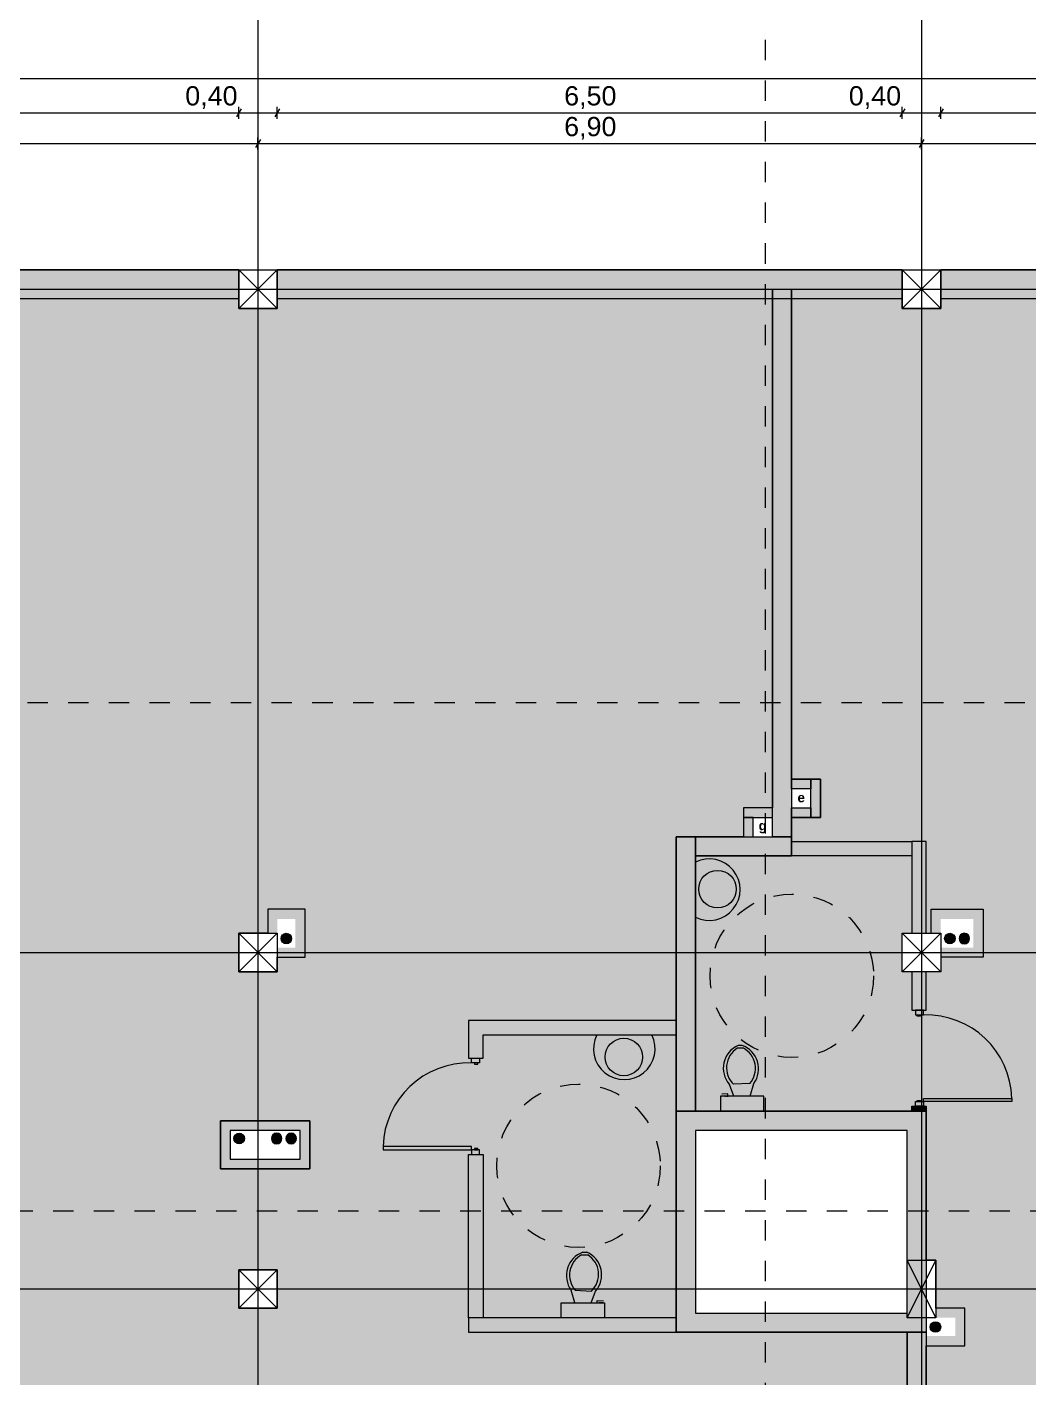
# Model space of a CAD drawing. Header units: metres. Extents: x 476297 to 476657, y 4620828 to 4621206.
# Drawn here: x 476395.35 to 476405.77, y 4620990.49 to 4621004.55 of the extents above; entities that cross this region are included whole.
import ezdxf

# ---------------------------------------------------------------- set-up
doc = ezdxf.new("R2010")
doc.units = ezdxf.units.M
doc.header["$MEASUREMENT"] = 0
doc.linetypes.add('Dashed', pattern=[0.423333, 0.211667, -0.211667])
for name, color, linetype in [('0_Pen_No__7_Pen_No__7', 7, 'Continuous'), ('2D Drafting - General_Pen_No__1', 7, 'Continuous'), ('2D Drafting - General_Pen_No__1_Pen_No__7', 7, 'Continuous'), ('2D Drafting - General_Pen_No__250_Pen_No__7', 7, 'Continuous'), ('Doors_Pen_No__7_Pen_No__7', 7, 'Continuous'), ('New.', 7, 'Continuous'), ('New2D Drafting - General_Pen_No__250_Pen_No__7', 7, 'Continuous'), ('New2D Drafting - General_Pen_No__30_Pen_No__9_Pen_No__9', 7, 'Continuous'), ('NewG-Anno-Nplt', 7, 'Continuous'), ('Newshenobebi', 7, 'Continuous'), ('shaxtebi da milebi_Pen_No__1_Pen_No__1', 7, 'Continuous'), ('shaxtebi da milebi_Pen_No__5_Pen_No__5', 7, 'Continuous'), ('zoma', 7, 'Continuous'), ('zoma_Pen_No__5', 7, 'Continuous')]:
    doc.layers.add(name, color=color, linetype=linetype)
doc.styles.add('GENERATED_STYLE_2', font='arial.ttf')
doc.styles.add('GENERATED_STYLE_5', font='arialbd.ttf')
doc.dimstyles.new('GENERATED_STYLE__1', dxfattribs={"dimtxt": 0.2, "dimasz": 0.064421, "dimexe": 0.18, "dimexo": 0.003, "dimgap": 0.09, "dimtad": 1, "dimtih": 1, "dimtoh": 1, "dimzin": 0, "dimdsep": 46, "dimtxsty": 'GENERATED_STYLE_2', "dimblk": 'ARROWHEAD_2', "dimblk1": 'ARROWHEAD_2', "dimblk2": 'ARROWHEAD_2', "dimcen": 0.09, "dimclrd": 142, "dimclre": 142, "dimclrt": 142, "dimadec": 0, "dimazin": 0, "dimtfac": 1, "dimtdec": 4, "dimtmove": 0, "dimatfit": 3, "dimfxl": 1, "dimtolj": 1, "dimtzin": 0, "dimarcsym": 0})
doc.dimstyles.new('GENERATED_STYLE__2', dxfattribs={"dimtxt": 0.2, "dimasz": 0.064421, "dimexe": 0.18, "dimexo": 0.003, "dimgap": 0.09, "dimtad": 1, "dimtih": 1, "dimtoh": 1, "dimzin": 0, "dimdsep": 46, "dimtxsty": 'GENERATED_STYLE_2', "dimblk": 'ARROWHEAD_2', "dimblk1": 'ARROWHEAD_2', "dimblk2": 'ARROWHEAD_2', "dimcen": 0.09, "dimclrd": 142, "dimclre": 142, "dimclrt": 142, "dimadec": 0, "dimazin": 0, "dimtfac": 1, "dimtdec": 4, "dimtmove": 2, "dimatfit": 3, "dimfxl": 1, "dimtolj": 1, "dimtzin": 0, "dimarcsym": 0})
doc.dimstyles.new('GENERATED_STYLE__8', dxfattribs={"dimtxt": 0.15, "dimasz": 0.064421, "dimexe": 0.18, "dimexo": 0.003, "dimgap": 0.09, "dimtad": 1, "dimtih": 1, "dimtoh": 1, "dimzin": 0, "dimdsep": 46, "dimtxsty": 'GENERATED_STYLE_2', "dimblk": 'ARROWHEAD_2', "dimblk1": 'ARROWHEAD_2', "dimblk2": 'ARROWHEAD_2', "dimcen": 0.09, "dimclrd": 142, "dimclre": 142, "dimclrt": 142, "dimadec": 0, "dimazin": 0, "dimtfac": 1, "dimtdec": 4, "dimtmove": 0, "dimatfit": 3, "dimfxl": 1, "dimtolj": 1, "dimtzin": 0, "dimarcsym": 0})
doc.dimstyles.new('GENERATED_STYLE__9', dxfattribs={"dimtxt": 0.5, "dimasz": 0.228, "dimexe": 0.18, "dimexo": 0.003, "dimgap": 0.09, "dimtad": 1, "dimzin": 0, "dimdsep": 46, "dimtxsty": 'GENERATED_STYLE_2', "dimblk": 'ARROWHEAD_2', "dimblk1": 'ARROWHEAD_2', "dimblk2": 'ARROWHEAD_2', "dimcen": 0.09, "dimclrd": 1, "dimclre": 1, "dimclrt": 1, "dimadec": 0, "dimazin": 0, "dimtfac": 1, "dimtdec": 4, "dimtmove": 0, "dimatfit": 3, "dimfxl": 1, "dimtolj": 1, "dimtzin": 0, "dimarcsym": 0})

# ---------------------------------------------------------------- blocks, each defined once
blk = doc.blocks.new('*D253', base_point=(476844.527, 4621385.791))
at = {"layer": 'zoma', "color": 142, "linetype": 'Continuous', "lineweight": 0, "transparency": 16777216}
for p, q in [((476391.08, 4621024.177), (476391.031, 4621024.093)), ((476391.056, 4621024.071), (476391.056, 4621024.199)), ((476391.056, 4621024.135), (476397.556, 4621024.135)), ((476397.58, 4621024.177), (476397.531, 4621024.093)), ((476397.556, 4621024.071), (476397.556, 4621024.199))]:
    blk.add_line(p, q, dxfattribs=at)
at = {"layer": 'zoma', "color": 142, "lineweight": 0, "transparency": 16777216, "char_height": 0.2, "attachment_point": 7, "style": 'GENERATED_STYLE_2'}
for s, insert in [('\\A1;{\\pql;\\fArial CYR|b0|i0|c204|p34;6,50}', (476394.04, 4621024.175)), ('\\A1;{\\pql;\\fArial CYR|b0|i0|c204|p34;0,40}', (476396.999, 4621024.175))]:
    blk.add_mtext(s, dxfattribs=dict(at, insert=insert))
blk = doc.blocks.new('ARROWHEAD_2')
at = {"color": 0, "linetype": 'Continuous', "lineweight": 0}
for p, q in [((-0.378, -0.655), (0.378, 0.655)), ((0, 0), (-1, 0))]:
    blk.add_line(p, q, dxfattribs=at)
blk = doc.blocks.new('*D254', base_point=(476844.527, 4621385.791))
at = {"layer": 'zoma', "color": 142, "linetype": 'Continuous', "lineweight": 0, "transparency": 16777216}
for p, q in [((476397.58, 4621024.177), (476397.531, 4621024.093)), ((476397.556, 4621024.071), (476397.556, 4621024.199)), ((476397.556, 4621024.135), (476397.956, 4621024.135)), ((476397.98, 4621024.177), (476397.931, 4621024.093)), ((476397.956, 4621024.071), (476397.956, 4621024.199))]:
    blk.add_line(p, q, dxfattribs=at)
blk = doc.blocks.new('*D255', base_point=(476844.527, 4621385.791))
at = {"layer": 'zoma', "color": 142, "linetype": 'Continuous', "lineweight": 0, "transparency": 16777216}
for p, q in [((476397.98, 4621024.177), (476397.931, 4621024.093)), ((476397.956, 4621024.071), (476397.956, 4621024.199)), ((476397.956, 4621024.135), (476404.456, 4621024.135)), ((476404.48, 4621024.177), (476404.431, 4621024.093)), ((476404.456, 4621024.071), (476404.456, 4621024.199))]:
    blk.add_line(p, q, dxfattribs=at)
at = {"layer": 'zoma', "color": 142, "lineweight": 0, "transparency": 16777216, "char_height": 0.2, "attachment_point": 7, "style": 'GENERATED_STYLE_2'}
for s, insert in [('\\A1;{\\pql;\\fArial CYR|b0|i0|c204|p34;6,50}', (476400.94, 4621024.175)), ('\\A1;{\\pql;\\fArial CYR|b0|i0|c204|p34;0,40}', (476403.899, 4621024.175))]:
    blk.add_mtext(s, dxfattribs=dict(at, insert=insert))
blk = doc.blocks.new('*D256', base_point=(476844.527, 4621385.791))
at = {"layer": 'zoma', "color": 142, "linetype": 'Continuous', "lineweight": 0, "transparency": 16777216}
for p, q in [((476404.48, 4621024.177), (476404.431, 4621024.093)), ((476404.456, 4621024.071), (476404.456, 4621024.199)), ((476404.456, 4621024.135), (476404.856, 4621024.135)), ((476404.88, 4621024.177), (476404.831, 4621024.093)), ((476404.856, 4621024.071), (476404.856, 4621024.199))]:
    blk.add_line(p, q, dxfattribs=at)
blk = doc.blocks.new('*D257', base_point=(476844.527, 4621385.791))
at = {"layer": 'zoma', "color": 142, "linetype": 'Continuous', "lineweight": 0, "transparency": 16777216}
for p, q in [((476404.88, 4621024.177), (476404.831, 4621024.093)), ((476404.856, 4621024.071), (476404.856, 4621024.199)), ((476404.856, 4621024.135), (476411.356, 4621024.135)), ((476411.38, 4621024.177), (476411.331, 4621024.093)), ((476411.356, 4621024.071), (476411.356, 4621024.199))]:
    blk.add_line(p, q, dxfattribs=at)
at = {"layer": 'zoma', "color": 142, "lineweight": 0, "transparency": 16777216, "char_height": 0.2, "attachment_point": 7, "style": 'GENERATED_STYLE_2'}
for s, insert in [('\\A1;{\\pql;\\fArial CYR|b0|i0|c204|p34;6,50}', (476407.84, 4621024.175)), ('\\A1;{\\pql;\\fArial CYR|b0|i0|c204|p34;0,40}', (476410.799, 4621024.175))]:
    blk.add_mtext(s, dxfattribs=dict(at, insert=insert))
blk = doc.blocks.new('*D547', base_point=(476844.527, 4621385.791))
at = {"layer": 'zoma', "color": 142, "linetype": 'Continuous', "lineweight": 0, "transparency": 16777216}
for p, q in [((476390.815, 4621003.334), (476390.856, 4621003.334)), ((476390.881, 4621003.377), (476390.832, 4621003.292)), ((476390.856, 4621003.271), (476390.856, 4621003.398)), ((476390.856, 4621003.334), (476397.756, 4621003.334)), ((476397.781, 4621003.377), (476397.732, 4621003.292)), ((476397.756, 4621003.271), (476397.756, 4621003.398))]:
    blk.add_line(p, q, dxfattribs=at)
at = {"layer": 'zoma', "color": 142, "lineweight": 0, "transparency": 16777216, "insert": (476394.04, 4621003.374), "char_height": 0.2, "attachment_point": 7, "style": 'GENERATED_STYLE_2'}
blk.add_mtext('\\A1;{\\pql;\\fArial CYR|b0|i0|c204|p34;6,90}', dxfattribs=at)
blk = doc.blocks.new('*D548', base_point=(476844.527, 4621385.791))
at = {"layer": 'zoma', "color": 142, "linetype": 'Continuous', "lineweight": 0, "transparency": 16777216}
for p, q in [((476397.781, 4621003.377), (476397.732, 4621003.292)), ((476397.756, 4621003.271), (476397.756, 4621003.398)), ((476397.756, 4621003.334), (476404.656, 4621003.334)), ((476404.681, 4621003.377), (476404.632, 4621003.292)), ((476404.656, 4621003.271), (476404.656, 4621003.398))]:
    blk.add_line(p, q, dxfattribs=at)
at = {"layer": 'zoma', "color": 142, "lineweight": 0, "transparency": 16777216, "insert": (476400.94, 4621003.374), "char_height": 0.2, "attachment_point": 7, "style": 'GENERATED_STYLE_2'}
blk.add_mtext('\\A1;{\\pql;\\fArial CYR|b0|i0|c204|p34;6,90}', dxfattribs=at)
blk = doc.blocks.new('*D549', base_point=(476844.527, 4621385.791))
at = {"layer": 'zoma', "color": 142, "linetype": 'Continuous', "lineweight": 0, "transparency": 16777216}
for p, q in [((476404.681, 4621003.377), (476404.632, 4621003.292)), ((476404.656, 4621003.271), (476404.656, 4621003.398)), ((476404.656, 4621003.334), (476411.556, 4621003.334)), ((476411.581, 4621003.377), (476411.532, 4621003.292)), ((476411.556, 4621003.271), (476411.556, 4621003.398))]:
    blk.add_line(p, q, dxfattribs=at)
at = {"layer": 'zoma', "color": 142, "lineweight": 0, "transparency": 16777216, "insert": (476407.84, 4621003.374), "char_height": 0.2, "attachment_point": 7, "style": 'GENERATED_STYLE_2'}
blk.add_mtext('\\A1;{\\pql;\\fArial CYR|b0|i0|c204|p34;6,90}', dxfattribs=at)
blk = doc.blocks.new('*D595', base_point=(476844.527, 4621385.791))
at = {"layer": 'zoma', "color": 142, "linetype": 'Continuous', "lineweight": 0, "transparency": 16777216}
for p, q in [((476391.081, 4621003.697), (476391.032, 4621003.612)), ((476391.056, 4621003.591), (476391.056, 4621003.718)), ((476391.056, 4621003.654), (476397.556, 4621003.654)), ((476397.581, 4621003.697), (476397.532, 4621003.612)), ((476397.556, 4621003.591), (476397.556, 4621003.718))]:
    blk.add_line(p, q, dxfattribs=at)
at = {"layer": 'zoma', "color": 142, "lineweight": 0, "transparency": 16777216, "char_height": 0.2, "attachment_point": 7, "style": 'GENERATED_STYLE_2'}
for s, insert in [('\\A1;{\\pql;\\fArial CYR|b0|i0|c204|p34;6,50}', (476394.04, 4621003.694)), ('\\A1;{\\pql;\\fArial CYR|b0|i0|c204|p34;0,40}', (476397, 4621003.694))]:
    blk.add_mtext(s, dxfattribs=dict(at, insert=insert))
blk = doc.blocks.new('*D596', base_point=(476844.527, 4621385.791))
at = {"layer": 'zoma', "color": 142, "linetype": 'Continuous', "lineweight": 0, "transparency": 16777216}
for p, q in [((476397.581, 4621003.697), (476397.532, 4621003.612)), ((476397.556, 4621003.591), (476397.556, 4621003.718)), ((476397.556, 4621003.654), (476397.956, 4621003.654)), ((476397.981, 4621003.697), (476397.932, 4621003.612)), ((476397.956, 4621003.591), (476397.956, 4621003.718))]:
    blk.add_line(p, q, dxfattribs=at)
blk = doc.blocks.new('*D597', base_point=(476844.527, 4621385.791))
at = {"layer": 'zoma', "color": 142, "linetype": 'Continuous', "lineweight": 0, "transparency": 16777216}
for p, q in [((476397.981, 4621003.697), (476397.932, 4621003.612)), ((476397.956, 4621003.591), (476397.956, 4621003.718)), ((476397.956, 4621003.654), (476404.456, 4621003.654)), ((476404.481, 4621003.697), (476404.432, 4621003.612)), ((476404.456, 4621003.591), (476404.456, 4621003.718))]:
    blk.add_line(p, q, dxfattribs=at)
at = {"layer": 'zoma', "color": 142, "lineweight": 0, "transparency": 16777216, "char_height": 0.2, "attachment_point": 7, "style": 'GENERATED_STYLE_2'}
for s, insert in [('\\A1;{\\pql;\\fArial CYR|b0|i0|c204|p34;6,50}', (476400.94, 4621003.694)), ('\\A1;{\\pql;\\fArial CYR|b0|i0|c204|p34;0,40}', (476403.9, 4621003.694))]:
    blk.add_mtext(s, dxfattribs=dict(at, insert=insert))
blk = doc.blocks.new('*D598', base_point=(476844.527, 4621385.791))
at = {"layer": 'zoma', "color": 142, "linetype": 'Continuous', "lineweight": 0, "transparency": 16777216}
for p, q in [((476404.481, 4621003.697), (476404.432, 4621003.612)), ((476404.456, 4621003.591), (476404.456, 4621003.718)), ((476404.456, 4621003.654), (476404.856, 4621003.654)), ((476404.881, 4621003.697), (476404.832, 4621003.612)), ((476404.856, 4621003.591), (476404.856, 4621003.718))]:
    blk.add_line(p, q, dxfattribs=at)
blk = doc.blocks.new('*D599', base_point=(476844.527, 4621385.791))
at = {"layer": 'zoma', "color": 142, "linetype": 'Continuous', "lineweight": 0, "transparency": 16777216}
for p, q in [((476404.881, 4621003.697), (476404.832, 4621003.612)), ((476404.856, 4621003.591), (476404.856, 4621003.718)), ((476404.856, 4621003.654), (476411.356, 4621003.654)), ((476411.381, 4621003.697), (476411.332, 4621003.612)), ((476411.356, 4621003.591), (476411.356, 4621003.718))]:
    blk.add_line(p, q, dxfattribs=at)
at = {"layer": 'zoma', "color": 142, "lineweight": 0, "transparency": 16777216, "char_height": 0.2, "attachment_point": 7, "style": 'GENERATED_STYLE_2'}
for s, insert in [('\\A1;{\\pql;\\fArial CYR|b0|i0|c204|p34;6,50}', (476407.84, 4621003.694)), ('\\A1;{\\pql;\\fArial CYR|b0|i0|c204|p34;0,40}', (476410.8, 4621003.694))]:
    blk.add_mtext(s, dxfattribs=dict(at, insert=insert))
blk = doc.blocks.new('*D607', base_point=(476844.527, 4621385.791))
at = {"layer": 'zoma', "color": 142, "linetype": 'Continuous', "lineweight": 0, "transparency": 16777216}
for p, q in [((476390.681, 4621004.053), (476390.632, 4621003.968)), ((476390.656, 4621003.947), (476390.656, 4621004.074)), ((476432.432, 4621003.968), (476432.481, 4621004.053)), ((476432.456, 4621003.947), (476432.456, 4621004.074)), ((476390.615, 4621004.01), (476390.656, 4621004.01)), ((476390.656, 4621004.01), (476432.456, 4621004.01)), ((476432.456, 4621004.01), (476432.498, 4621004.01))]:
    blk.add_line(p, q, dxfattribs=at)
at = {"layer": 'zoma', "color": 142, "lineweight": 0, "transparency": 16777216, "insert": (476411.78, 4621004.05), "char_height": 0.2, "attachment_point": 7, "style": 'GENERATED_STYLE_2'}
blk.add_mtext('\\A1;{\\pql;\\fArial CYR|b0|i0|c204|p34;41,80}', dxfattribs=at)
blk = doc.blocks.new('*D679', base_point=(476844.527, 4621385.791))
at = {"layer": 'zoma', "color": 1, "linetype": 'Continuous', "lineweight": 0, "transparency": 16777216}
for p, q in [((476390.806, 4621009.919), (476390.506, 4621010.092)), ((476390.656, 4621010.005), (476390.656, 4621010.152)), ((476390.881, 4621010.005), (476390.431, 4621010.005)), ((476390.656, 4621002.02), (476390.656, 4621010.005)), ((476390.506, 4621002.107), (476390.806, 4621001.934)), ((476390.881, 4621002.02), (476390.431, 4621002.02)), ((476390.656, 4621001.874), (476390.656, 4621002.02))]:
    blk.add_line(p, q, dxfattribs=at)
at = {"layer": 'zoma', "color": 1, "lineweight": 0, "transparency": 16777216, "insert": (476390.556, 4621005.158), "char_height": 0.5, "attachment_point": 7, "rotation": 89.9995, "style": 'GENERATED_STYLE_2'}
blk.add_mtext('\\A1;{\\pql;\\fArial CYR|b0|i0|c204|p34;54.31}', dxfattribs=at)
blk = doc.blocks.new('*D861', base_point=(476844.527, 4621385.791))
at = {"layer": 'zoma', "color": 142, "linetype": 'Continuous', "lineweight": 0, "transparency": 16777216}
for p, q in [((476401.78, 4621078.374), (476401.731, 4621078.29)), ((476401.755, 4621078.268), (476401.755, 4621078.396)), ((476403.18, 4621078.374), (476403.131, 4621078.29)), ((476403.155, 4621078.268), (476403.155, 4621078.396)), ((476401.714, 4621078.332), (476401.755, 4621078.332)), ((476401.755, 4621078.332), (476403.155, 4621078.332))]:
    blk.add_line(p, q, dxfattribs=at)
at = {"layer": 'zoma', "color": 142, "lineweight": 0, "transparency": 16777216, "char_height": 0.15, "attachment_point": 7, "style": 'GENERATED_STYLE_2'}
for s, insert in [('\\A1;{\\pql;\\fArial CYR|b0|i0|c204|p34;0,10}', (476403.006, 4621078.572)), ('\\A1;{\\pql;\\fArial CYR|b0|i0|c204|p34;1,40}', (476402.256, 4621078.362))]:
    blk.add_mtext(s, dxfattribs=dict(at, insert=insert))
blk = doc.blocks.new('*D862', base_point=(476844.527, 4621385.791))
at = {"layer": 'zoma', "color": 142, "linetype": 'Continuous', "lineweight": 0, "transparency": 16777216}
for p, q in [((476403.18, 4621078.374), (476403.131, 4621078.29)), ((476403.155, 4621078.268), (476403.155, 4621078.396)), ((476403.28, 4621078.374), (476403.231, 4621078.29)), ((476403.255, 4621078.268), (476403.255, 4621078.396)), ((476403.155, 4621078.332), (476403.255, 4621078.332))]:
    blk.add_line(p, q, dxfattribs=at)
blk = doc.blocks.new('*D863', base_point=(476844.527, 4621385.791))
at = {"layer": 'zoma', "color": 142, "linetype": 'Continuous', "lineweight": 0, "transparency": 16777216}
for p, q in [((476403.28, 4621078.374), (476403.231, 4621078.29)), ((476403.255, 4621078.268), (476403.255, 4621078.396)), ((476404.631, 4621078.29), (476404.68, 4621078.374)), ((476404.655, 4621078.268), (476404.655, 4621078.396)), ((476403.255, 4621078.332), (476404.655, 4621078.332)), ((476404.655, 4621078.332), (476404.697, 4621078.332))]:
    blk.add_line(p, q, dxfattribs=at)
at = {"layer": 'zoma', "color": 142, "lineweight": 0, "transparency": 16777216, "insert": (476403.756, 4621078.362), "char_height": 0.15, "attachment_point": 7, "style": 'GENERATED_STYLE_2'}
blk.add_mtext('\\A1;{\\pql;\\fArial CYR|b0|i0|c204|p34;1,40}', dxfattribs=at)
blk = doc.blocks.new('*D867', base_point=(476844.527, 4621385.791))
at = {"layer": 'zoma', "color": 142, "linetype": 'Continuous', "lineweight": 0, "transparency": 16777216}
for p, q in [((476401.714, 4621116.06), (476401.755, 4621116.06)), ((476401.78, 4621116.102), (476401.731, 4621116.018)), ((476401.755, 4621115.996), (476401.755, 4621116.124)), ((476401.755, 4621116.06), (476403.155, 4621116.06)), ((476403.18, 4621116.102), (476403.131, 4621116.018)), ((476403.155, 4621115.996), (476403.155, 4621116.124))]:
    blk.add_line(p, q, dxfattribs=at)
at = {"layer": 'zoma', "color": 142, "lineweight": 0, "transparency": 16777216, "char_height": 0.15, "attachment_point": 7, "style": 'GENERATED_STYLE_2'}
for s, insert in [('\\A1;{\\pql;\\fArial CYR|b0|i0|c204|p34;0,10}', (476403.006, 4621116.3)), ('\\A1;{\\pql;\\fArial CYR|b0|i0|c204|p34;1,40}', (476402.256, 4621116.09))]:
    blk.add_mtext(s, dxfattribs=dict(at, insert=insert))
blk = doc.blocks.new('*D868', base_point=(476844.527, 4621385.791))
at = {"layer": 'zoma', "color": 142, "linetype": 'Continuous', "lineweight": 0, "transparency": 16777216}
for p, q in [((476403.18, 4621116.102), (476403.131, 4621116.018)), ((476403.155, 4621115.996), (476403.155, 4621116.124)), ((476403.155, 4621116.06), (476403.255, 4621116.06)), ((476403.28, 4621116.102), (476403.231, 4621116.018)), ((476403.255, 4621115.996), (476403.255, 4621116.124))]:
    blk.add_line(p, q, dxfattribs=at)
blk = doc.blocks.new('*D869', base_point=(476844.527, 4621385.791))
at = {"layer": 'zoma', "color": 142, "linetype": 'Continuous', "lineweight": 0, "transparency": 16777216}
for p, q in [((476403.28, 4621116.102), (476403.231, 4621116.018)), ((476403.255, 4621115.996), (476403.255, 4621116.124)), ((476403.255, 4621116.06), (476404.655, 4621116.06)), ((476404.631, 4621116.018), (476404.68, 4621116.102)), ((476404.655, 4621115.996), (476404.655, 4621116.124)), ((476404.655, 4621116.06), (476404.697, 4621116.06))]:
    blk.add_line(p, q, dxfattribs=at)
at = {"layer": 'zoma', "color": 142, "lineweight": 0, "transparency": 16777216, "insert": (476403.756, 4621116.09), "char_height": 0.15, "attachment_point": 7, "style": 'GENERATED_STYLE_2'}
blk.add_mtext('\\A1;{\\pql;\\fArial CYR|b0|i0|c204|p34;1,40}', dxfattribs=at)

msp = doc.modelspace()

# ---------------------------------------------------------------- hatches: boundary and pattern name
at = {"layer": '2D Drafting - General_Pen_No__250_Pen_No__7', "linetype": 'Continuous', "lineweight": 0}
for color, points in [(154, [(476397.556, 4621002.02), (476391.056, 4621002.02), (476391.056, 4621001.82), (476397.556, 4621001.82)]), (154, [(476404.456, 4621002.02), (476397.956, 4621002.02), (476397.956, 4621001.82), (476404.456, 4621001.82)]), (154, [(476411.356, 4621002.02), (476404.856, 4621002.02), (476404.856, 4621001.82), (476411.356, 4621001.82)]), (7, [(476397.857, 4620995.12), (476397.956, 4620995.12), (476397.956, 4620995.27), (476398.146, 4620995.27), (476398.146, 4620994.97), (476397.956, 4620994.97), (476397.956, 4620994.87), (476398.247, 4620994.87), (476398.247, 4620994.97), (476398.247, 4620995.37), (476397.956, 4620995.37), (476397.857, 4620995.37)]), (7, [(476404.757, 4620995.12), (476404.856, 4620995.12), (476404.856, 4620995.27), (476405.196, 4620995.27), (476405.196, 4620994.97), (476404.856, 4620994.97), (476404.856, 4620994.87), (476405.297, 4620994.87), (476405.297, 4620995.37), (476404.757, 4620995.37)]), (7, [(476404.606, 4620990.83), (476404.706, 4620990.83), (476405.106, 4620990.83), (476405.106, 4620991.22), (476404.806, 4620991.22), (476404.806, 4620991.12), (476405.006, 4620991.12), (476405.006, 4620990.93), (476404.706, 4620990.93), (476404.706, 4620990.97), (476404.606, 4620990.97)])]:
    msp.add_hatch(color=color, dxfattribs=at).paths.add_polyline_path(points)
h = msp.add_hatch(color=7, dxfattribs=at)
h.paths.add_polyline_path([(476398.297, 4620993.17), (476398.297, 4620992.67), (476397.856, 4620992.67), (476397.366, 4620992.67), (476397.366, 4620993.07), (476397.366, 4620993.17)])
h.paths.add_polyline_path([(476398.196, 4620992.77), (476398.196, 4620993.07), (476397.466, 4620993.07), (476397.466, 4620992.77)], flags=0)
at = {"layer": 'New2D Drafting - General_Pen_No__250_Pen_No__7', "linetype": 'Continuous', "lineweight": 0}
for points in [[(476403.105, 4620996.124), (476403.105, 4621001.82), (476403.305, 4621001.82), (476403.305, 4620996.124)], [(476402.306, 4620993.27), (476402.106, 4620993.27), (476402.106, 4620996.124), (476402.306, 4620996.124)], [(476402.306, 4620996.124), (476403.305, 4620996.124), (476403.305, 4620995.924), (476402.306, 4620995.924)], [(476403.305, 4620995.924), (476403.305, 4620996.074), (476404.556, 4620996.074), (476404.556, 4620995.924)], [(476404.706, 4620996.074), (476404.556, 4620996.074), (476404.556, 4620995.12), (476404.706, 4620995.12)], [(476404.556, 4620994.32), (476404.706, 4620994.32), (476404.706, 4620994.72), (476404.556, 4620994.72)], [(476402.106, 4620994.062), (476402.106, 4620994.212), (476399.947, 4620994.212), (476399.947, 4620993.82), (476400.097, 4620993.82), (476400.097, 4620994.062)], [(476404.706, 4620993.32), (476404.706, 4620993.27), (476404.556, 4620993.27), (476404.556, 4620993.32)], [(476399.947, 4620992.82), (476400.097, 4620992.82), (476400.097, 4620991.12), (476399.947, 4620991.12)], [(476399.947, 4620991.12), (476399.947, 4620990.97), (476402.106, 4620990.97), (476402.106, 4620991.12)], [(476404.506, 4620984.72), (476404.506, 4620990.97), (476404.706, 4620990.97), (476404.706, 4620984.72)]]:
    msp.add_hatch(color=7, dxfattribs=at).paths.add_polyline_path(points)
h = msp.add_hatch(color=154, dxfattribs=at)
h.paths.add_polyline_path([(476402.106, 4620990.97), (476402.106, 4620993.27), (476404.706, 4620993.27), (476404.706, 4620991.17), (476404.706, 4620990.97), (476404.506, 4620990.97), (476402.306, 4620990.97)])
h.paths.add_polyline_path([(476404.506, 4620991.17), (476404.506, 4620993.07), (476402.306, 4620993.07), (476402.306, 4620991.17)], flags=0)
at = {"layer": 'New2D Drafting - General_Pen_No__30_Pen_No__9_Pen_No__9', "linetype": 'Continuous', "lineweight": 0}
for points in [[(476403.505, 4620996.624), (476403.305, 4620996.624), (476403.305, 4620996.724), (476403.505, 4620996.724)], [(476403.605, 4620996.724), (476403.605, 4620996.324), (476403.505, 4620996.324), (476403.505, 4620996.724)], [(476402.805, 4620996.324), (476403.105, 4620996.324), (476403.105, 4620996.424), (476402.805, 4620996.424)], [(476402.805, 4620996.324), (476402.805, 4620996.124), (476402.905, 4620996.124), (476402.905, 4620996.324)], [(476403.505, 4620996.324), (476403.305, 4620996.324), (476403.305, 4620996.424), (476403.505, 4620996.424)]]:
    msp.add_hatch(color=7, dxfattribs=at).paths.add_polyline_path(points)
at = {"layer": 'NewG-Anno-Nplt', "linetype": 'Continuous', "lineweight": 0}
h = msp.add_hatch(color=167, dxfattribs=at)
h.paths.add_polyline_path([(476390.856, 4620991.902), (476390.856, 4620994.45), (476391.256, 4620994.45), (476391.256, 4620994.82), (476391.056, 4620994.82), (476391.056, 4620995.12), (476390.856, 4620995.12), (476390.856, 4621001.62), (476391.056, 4621001.62), (476391.056, 4621001.82), (476397.556, 4621001.82), (476397.556, 4621001.62), (476397.956, 4621001.62), (476397.956, 4621001.82), (476403.105, 4621001.82), (476403.105, 4620996.424), (476402.805, 4620996.424), (476402.805, 4620996.124), (476402.106, 4620996.124), (476402.106, 4620990.97), (476404.506, 4620990.97), (476404.506, 4620984.72), (476404.456, 4620984.72), (476404.456, 4620984.52), (476397.956, 4620984.52), (476397.956, 4620984.72), (476397.556, 4620984.72), (476397.556, 4620984.52), (476391.056, 4620984.52), (476391.056, 4620984.72), (476390.856, 4620984.72), (476390.856, 4620991.22), (476391.056, 4620991.22), (476391.056, 4620991.52), (476391.256, 4620991.52), (476391.256, 4620991.902)])
h.paths.add_polyline_path([(476397.556, 4620994.72), (476397.956, 4620994.72), (476397.956, 4620994.87), (476398.247, 4620994.87), (476398.247, 4620995.37), (476397.857, 4620995.37), (476397.857, 4620995.12), (476397.556, 4620995.12)], flags=0)
h.paths.add_polyline_path([(476397.956, 4620991.22), (476397.956, 4620991.62), (476397.556, 4620991.62), (476397.556, 4620991.22)], flags=0)
h.paths.add_polyline_path([(476397.366, 4620992.67), (476398.297, 4620992.67), (476398.297, 4620993.17), (476397.366, 4620993.17)], flags=0)
h = msp.add_hatch(color=167, dxfattribs=at)
h.paths.add_polyline_path([(476402.306, 4620995.924), (476403.305, 4620995.924), (476403.305, 4620996.324), (476403.605, 4620996.324), (476403.605, 4620996.724), (476403.305, 4620996.724), (476403.305, 4621001.82), (476404.456, 4621001.82), (476404.456, 4621001.62), (476404.856, 4621001.62), (476404.856, 4621001.82), (476411.356, 4621001.82), (476411.356, 4621001.62), (476411.456, 4621001.62), (476411.456, 4620995.12), (476411.356, 4620995.12), (476411.356, 4620994.72), (476411.456, 4620994.72), (476411.456, 4620993.56), (476411.056, 4620993.56), (476411.056, 4620992.78), (476411.456, 4620992.78), (476411.456, 4620991.62), (476411.356, 4620991.62), (476411.356, 4620991.22), (476411.456, 4620991.22), (476411.456, 4620984.72), (476411.356, 4620984.72), (476411.356, 4620984.52), (476404.856, 4620984.52), (476404.856, 4620984.72), (476404.706, 4620984.72), (476404.706, 4620990.83), (476405.106, 4620990.83), (476405.106, 4620991.22), (476404.806, 4620991.22), (476404.806, 4620991.72), (476404.706, 4620991.72), (476404.706, 4620993.27), (476402.306, 4620993.27)])
h.paths.add_polyline_path([(476404.856, 4620994.72), (476404.456, 4620994.72), (476404.456, 4620995.12), (476404.757, 4620995.12), (476404.757, 4620995.37), (476405.297, 4620995.37), (476405.297, 4620994.87), (476404.856, 4620994.87)], flags=0)
at = {"layer": 'shaxtebi da milebi_Pen_No__1_Pen_No__1', "linetype": 'Continuous', "lineweight": 0}
for points in [[(476398.106, 4620995.065, 1), (476397.996, 4620995.065, 1)], [(476405.006, 4620995.065, 1), (476404.896, 4620995.065, 1)], [(476397.506, 4620992.985, -1), (476397.616, 4620992.985, -1)], [(476398.006, 4620992.985, 1), (476397.896, 4620992.985, 1)], [(476404.801, 4620990.97, 1), (476404.801, 4620991.08, 1)]]:
    msp.add_hatch(color=1, dxfattribs=at).paths.add_polyline_path(points)
at = {"layer": 'shaxtebi da milebi_Pen_No__5_Pen_No__5', "linetype": 'Continuous', "lineweight": 0}
for points in [[(476405.101, 4620995.12, 1), (476405.101, 4620995.01, 1)], [(476398.101, 4620993.04, 1), (476398.101, 4620992.93, 1)]]:
    msp.add_hatch(color=251, dxfattribs=at).paths.add_polyline_path(points)

# ---------------------------------------------------------------- linework, layer by layer
at = {"layer": '0_Pen_No__7_Pen_No__7', "color": 7, "linetype": 'Continuous', "lineweight": 0}
for p, q in [((476402.705, 4620993.426), (476402.659, 4620993.547)), ((476402.871, 4620993.556), (476402.701, 4620993.549)), ((476402.875, 4620993.426), (476402.913, 4620993.558)), ((476402.642, 4620993.451), (476402.578, 4620993.448)), ((476402.579, 4620993.427), (476402.621, 4620993.429)), ((476402.617, 4620993.418), (476402.616, 4620993.428)), ((476402.621, 4620993.429), (476402.622, 4620993.418)), ((476402.643, 4620993.419), (476402.642, 4620993.451)), ((476401.051, 4620991.276), (476401.013, 4620991.408)), ((476401.055, 4620991.406), (476401.225, 4620991.399)), ((476401.221, 4620991.276), (476401.267, 4620991.397)), ((476401.283, 4620991.269), (476401.284, 4620991.301)), ((476401.284, 4620991.301), (476401.348, 4620991.298)), ((476401.304, 4620991.279), (476401.304, 4620991.268)), ((476401.347, 4620991.277), (476401.304, 4620991.279)), ((476401.309, 4620991.268), (476401.309, 4620991.278))]:
    msp.add_line(p, q, dxfattribs=at)
at = {"layer": '0_Pen_No__7_Pen_No__7', "color": 7, "linetype": 'Continuous', "lineweight": 0, "flags": 128}
for points in [[(476402.804, 4620993.926), (476402.739, 4620993.926)], [(476402.792, 4620993.953), (476402.749, 4620993.953)], [(476401.133, 4620991.803), (476401.177, 4620991.803)], [(476401.121, 4620991.776), (476401.186, 4620991.776)]]:
    msp.add_lwpolyline(points, dxfattribs=at)
for points in [[(476402.566, 4620993.27), (476403.017, 4620993.27), (476403.017, 4620993.426), (476402.566, 4620993.426)], [(476401.359, 4620991.12), (476400.909, 4620991.12), (476400.909, 4620991.276), (476401.359, 4620991.276)]]:
    msp.add_lwpolyline(points, close=True, dxfattribs=at)
at = {"layer": '0_Pen_No__7_Pen_No__7', "color": 7, "linetype": 'Continuous', "lineweight": 0}
for centre in [(476402.535, 4620995.579), (476401.561, 4620993.833)]:
    msp.add_circle(centre, 0.195, dxfattribs=at)
for centre, radius, start, end in [((476402.45, 4620995.574), 0.32, 243.2099, 116.7901), ((476401.565, 4620993.918), 0.32, 153.2099, 26.7901), ((476402.853, 4620993.717), 0.258, 113.8192, 221.0341), ((476402.868, 4620993.722), 0.24, 122.2683, 226.1354), ((476402.704, 4620993.71), 0.258, 323.9725, 70.0664), ((476402.689, 4620993.715), 0.24, 318.8711, 61.4502), ((476401.221, 4620991.56), 0.258, 109.9336, 216.0275), ((476401.072, 4620991.567), 0.258, 318.9659, 66.1808), ((476401.236, 4620991.565), 0.24, 118.5498, 221.1289), ((476401.058, 4620991.572), 0.24, 313.8646, 57.7317)]:
    msp.add_arc(centre, radius, start, end, dxfattribs=at)
at = {"layer": '2D Drafting - General_Pen_No__1', "color": 7, "linetype": 'Continuous', "lineweight": 0}
for p, q in [((476397.556, 4621001.62), (476397.956, 4621002.02)), ((476397.956, 4621001.62), (476397.556, 4621002.02)), ((476404.456, 4621001.62), (476404.856, 4621002.02)), ((476404.856, 4621001.62), (476404.456, 4621002.02)), ((476397.556, 4620994.72), (476397.956, 4620995.12)), ((476397.956, 4620994.72), (476397.556, 4620995.12)), ((476404.456, 4620994.72), (476404.856, 4620995.12)), ((476404.856, 4620994.72), (476404.456, 4620995.12)), ((476404.506, 4620991.12), (476404.806, 4620991.72)), ((476404.806, 4620991.12), (476404.506, 4620991.72)), ((476397.556, 4620991.22), (476397.956, 4620991.62)), ((476397.956, 4620991.22), (476397.556, 4620991.62))]:
    msp.add_line(p, q, dxfattribs=at)
at = {"layer": '2D Drafting - General_Pen_No__1', "color": 7, "linetype": 'Continuous', "lineweight": 0, "flags": 128}
for points in [[(476397.556, 4621001.72), (476391.056, 4621001.72), (476391.056, 4621002.02), (476397.556, 4621002.02)], [(476397.956, 4621001.62), (476397.556, 4621001.62), (476397.556, 4621002.02), (476397.956, 4621002.02)], [(476404.456, 4621001.72), (476397.956, 4621001.72), (476397.956, 4621002.02), (476404.456, 4621002.02)], [(476404.856, 4621001.62), (476404.456, 4621001.62), (476404.456, 4621002.02), (476404.856, 4621002.02)], [(476411.356, 4621001.72), (476404.856, 4621001.72), (476404.856, 4621002.02), (476411.356, 4621002.02)], [(476397.956, 4620994.72), (476397.556, 4620994.72), (476397.556, 4620995.12), (476397.956, 4620995.12)], [(476404.856, 4620994.72), (476404.456, 4620994.72), (476404.456, 4620995.12), (476404.856, 4620995.12)], [(476404.806, 4620991.12), (476404.506, 4620991.12), (476404.506, 4620991.72), (476404.806, 4620991.72)], [(476397.956, 4620991.22), (476397.556, 4620991.22), (476397.556, 4620991.62), (476397.956, 4620991.62)]]:
    msp.add_lwpolyline(points, close=True, dxfattribs=at)
at = {"layer": '2D Drafting - General_Pen_No__1_Pen_No__7', "color": 7, "linetype": 'Continuous', "lineweight": 0}
for centre, start, end in [((476404.703, 4620993.378), 1.6038, 91.6038), ((476399.95, 4620992.878), 88.3962, 178.3962)]:
    msp.add_arc(centre, 0.893, start, end, dxfattribs=at)
at = {"layer": '2D Drafting - General_Pen_No__250_Pen_No__7', "color": 7, "linetype": 'Continuous', "lineweight": 0, "flags": 128}
for points in [[(476397.556, 4621002.02), (476391.056, 4621002.02), (476391.056, 4621001.82), (476397.556, 4621001.82)], [(476404.456, 4621002.02), (476397.956, 4621002.02), (476397.956, 4621001.82), (476404.456, 4621001.82)], [(476411.356, 4621002.02), (476404.856, 4621002.02), (476404.856, 4621001.82), (476411.356, 4621001.82)], [(476398.297, 4620993.17), (476398.297, 4620992.67), (476397.856, 4620992.67), (476397.366, 4620992.67), (476397.366, 4620993.07), (476397.366, 4620993.17)], [(476398.196, 4620992.77), (476398.196, 4620993.07), (476397.466, 4620993.07), (476397.466, 4620992.77)]]:
    msp.add_lwpolyline(points, close=True, dxfattribs=at)
at = {"layer": 'Doors_Pen_No__7_Pen_No__7', "color": 7, "linetype": 'Continuous', "lineweight": 0, "flags": 128}
for points in [[(476404.594, 4620994.32), (476404.594, 4620994.27), (476404.678, 4620994.27), (476404.678, 4620994.32)], [(476404.612, 4620994.259), (476404.612, 4620994.27), (476404.645, 4620994.27), (476404.645, 4620994.259)], [(476400.059, 4620993.82), (476400.059, 4620993.771), (476399.975, 4620993.771), (476399.975, 4620993.82)], [(476400.041, 4620993.76), (476400.041, 4620993.771), (476400.008, 4620993.771), (476400.008, 4620993.76)], [(476404.594, 4620993.32), (476404.594, 4620993.369), (476404.678, 4620993.369), (476404.678, 4620993.32)], [(476404.612, 4620993.369), (476404.612, 4620993.38), (476404.645, 4620993.38), (476404.645, 4620993.369)], [(476404.678, 4620993.369), (476404.678, 4620993.403), (476405.596, 4620993.403), (476405.596, 4620993.369)], [(476399.975, 4620992.869), (476399.975, 4620992.903), (476399.057, 4620992.903), (476399.057, 4620992.869)], [(476400.059, 4620992.82), (476400.059, 4620992.869), (476399.975, 4620992.869), (476399.975, 4620992.82)], [(476400.041, 4620992.869), (476400.041, 4620992.881), (476400.008, 4620992.881), (476400.008, 4620992.869)]]:
    msp.add_lwpolyline(points, close=True, dxfattribs=at)
at = {"layer": 'New2D Drafting - General_Pen_No__250_Pen_No__7', "color": 7, "linetype": 'Continuous', "lineweight": 0, "flags": 128}
for points in [[(476403.105, 4620996.124), (476403.105, 4621001.82), (476403.305, 4621001.82), (476403.305, 4620996.124)], [(476402.306, 4620993.27), (476402.106, 4620993.27), (476402.106, 4620996.124), (476402.306, 4620996.124)], [(476402.306, 4620996.124), (476403.305, 4620996.124), (476403.305, 4620995.924), (476402.306, 4620995.924)], [(476403.305, 4620995.924), (476403.305, 4620996.074), (476404.556, 4620996.074), (476404.556, 4620995.924)], [(476404.706, 4620996.074), (476404.556, 4620996.074), (476404.556, 4620995.12), (476404.706, 4620995.12)], [(476404.556, 4620994.32), (476404.706, 4620994.32), (476404.706, 4620994.72), (476404.556, 4620994.72)], [(476402.106, 4620994.062), (476402.106, 4620994.212), (476399.947, 4620994.212), (476399.947, 4620993.82), (476400.097, 4620993.82), (476400.097, 4620994.062)], [(476402.106, 4620990.97), (476402.106, 4620993.27), (476404.706, 4620993.27), (476404.706, 4620991.17), (476404.706, 4620990.97), (476404.506, 4620990.97), (476402.306, 4620990.97)], [(476404.706, 4620993.32), (476404.706, 4620993.27), (476404.556, 4620993.27), (476404.556, 4620993.32)], [(476404.506, 4620991.17), (476404.506, 4620993.07), (476402.306, 4620993.07), (476402.306, 4620991.17)], [(476399.947, 4620992.82), (476400.097, 4620992.82), (476400.097, 4620991.12), (476399.947, 4620991.12)], [(476399.947, 4620991.12), (476399.947, 4620990.97), (476402.106, 4620990.97), (476402.106, 4620991.12)], [(476404.506, 4620984.72), (476404.506, 4620990.97), (476404.706, 4620990.97), (476404.706, 4620984.72)]]:
    msp.add_lwpolyline(points, close=True, dxfattribs=at)
at = {"layer": 'New2D Drafting - General_Pen_No__30_Pen_No__9_Pen_No__9', "color": 7, "linetype": 'Continuous', "lineweight": 0, "flags": 128}
for points in [[(476403.505, 4620996.624), (476403.305, 4620996.624), (476403.305, 4620996.724), (476403.505, 4620996.724)], [(476403.605, 4620996.724), (476403.605, 4620996.324), (476403.505, 4620996.324), (476403.505, 4620996.724)], [(476402.805, 4620996.324), (476403.105, 4620996.324), (476403.105, 4620996.424), (476402.805, 4620996.424)], [(476402.805, 4620996.324), (476402.805, 4620996.124), (476402.905, 4620996.124), (476402.905, 4620996.324)], [(476403.505, 4620996.324), (476403.305, 4620996.324), (476403.305, 4620996.424), (476403.505, 4620996.424)]]:
    msp.add_lwpolyline(points, close=True, dxfattribs=at)
at = {"layer": 'NewG-Anno-Nplt', "color": 7, "linetype": 'Continuous', "lineweight": 0, "flags": 128}
for points in [[(476391.056, 4621001.82), (476397.556, 4621001.82), (476397.556, 4621001.62), (476397.956, 4621001.62), (476397.956, 4621001.82), (476403.105, 4621001.82), (476403.105, 4620996.424), (476402.805, 4620996.424), (476402.805, 4620996.124), (476402.106, 4620996.124), (476402.106, 4620990.97), (476404.506, 4620990.97), (476404.506, 4620984.72)], [(476404.706, 4620984.72), (476404.706, 4620990.83), (476405.106, 4620990.83), (476405.106, 4620991.22), (476404.806, 4620991.22), (476404.806, 4620991.72), (476404.706, 4620991.72), (476404.706, 4620993.27), (476402.306, 4620993.27), (476402.306, 4620995.924), (476403.305, 4620995.924), (476403.305, 4620996.324), (476403.605, 4620996.324), (476403.605, 4620996.724), (476403.305, 4620996.724), (476403.305, 4621001.82), (476404.456, 4621001.82), (476404.456, 4621001.62), (476404.856, 4621001.62), (476404.856, 4621001.82), (476411.356, 4621001.82)]]:
    msp.add_lwpolyline(points, dxfattribs=at)
for points in [[(476397.556, 4620994.72), (476397.956, 4620994.72), (476397.956, 4620994.87), (476398.247, 4620994.87), (476398.247, 4620995.37), (476397.857, 4620995.37), (476397.857, 4620995.12), (476397.556, 4620995.12)], [(476404.856, 4620994.72), (476404.456, 4620994.72), (476404.456, 4620995.12), (476404.757, 4620995.12), (476404.757, 4620995.37), (476405.297, 4620995.37), (476405.297, 4620994.87), (476404.856, 4620994.87)], [(476397.366, 4620992.67), (476398.297, 4620992.67), (476398.297, 4620993.17), (476397.366, 4620993.17)], [(476397.956, 4620991.22), (476397.956, 4620991.62), (476397.556, 4620991.62), (476397.556, 4620991.22)]]:
    msp.add_lwpolyline(points, close=True, dxfattribs=at)
at = {"layer": 'Newshenobebi', "color": 1, "linetype": 'Dashed', "lineweight": 0}
for points in [[(476403.033, 4620981.765), (476403.033, 4621006.594)], [(476437.903, 4620997.516), (476386.829, 4620997.516)], [(476436.902, 4620992.231), (476385.829, 4620992.231)]]:
    msp.add_lwpolyline(points, dxfattribs=at)
at = {"layer": 'Newshenobebi', "color": 7, "linetype": 'Continuous', "lineweight": 0}
msp.add_lwpolyline([(476402.306, 4620991.17), (476404.506, 4620991.17), (476404.506, 4620993.07), (476402.306, 4620993.07)], close=True, dxfattribs=at)
at = {"layer": 'Newshenobebi', "color": 7, "linetype": 'Dashed', "lineweight": 0}
for centre in [(476403.308, 4620994.678), (476401.09, 4620992.702)]:
    msp.add_circle(centre, 0.85, dxfattribs=at)
at = {"layer": 'shaxtebi da milebi_Pen_No__1_Pen_No__1', "color": 1, "linetype": 'Continuous', "lineweight": 0, "flags": 128}
for points in [[(476398.106, 4620995.065, -1), (476397.996, 4620995.065, -1)], [(476405.006, 4620995.065, -1), (476404.896, 4620995.065, -1)], [(476397.506, 4620992.985, -1), (476397.616, 4620992.985, -1)], [(476398.006, 4620992.985, 1), (476397.896, 4620992.985, 1)], [(476404.801, 4620990.97, -1), (476404.801, 4620991.08, -1)]]:
    msp.add_lwpolyline(points, format="xyb", close=True, dxfattribs=at)
at = {"layer": 'shaxtebi da milebi_Pen_No__5_Pen_No__5', "color": 251, "linetype": 'Continuous', "lineweight": 0, "flags": 128}
for points in [[(476405.101, 4620995.12, 1), (476405.101, 4620995.01, 1)], [(476398.101, 4620993.04, 1), (476398.101, 4620992.93, 1)]]:
    msp.add_lwpolyline(points, format="xyb", close=True, dxfattribs=at)
at = {"layer": 'zoma_Pen_No__5', "color": 5, "linetype": 'Continuous', "lineweight": 0}
for p, q in [((476397.756, 4621005.53), (476397.756, 4620980.819)), ((476404.656, 4621005.53), (476404.656, 4620980.819)), ((476386.776, 4621001.82), (476436.662, 4621001.82)), ((476386.776, 4621001.82), (476436.662, 4621001.82)), ((476386.776, 4620994.92), (476436.662, 4620994.92)), ((476386.776, 4620994.92), (476436.662, 4620994.92)), ((476386.776, 4620991.42), (476436.662, 4620991.42)), ((476386.776, 4620991.42), (476436.662, 4620991.42))]:
    msp.add_line(p, q, dxfattribs=at)

# ---------------------------------------------------------------- texts
at = {"layer": 'New.', "color": 1, "linetype": 'Continuous', "lineweight": 0, "char_height": 0.1, "attachment_point": 2, "style": 'GENERATED_STYLE_5'}
for s, insert in [('\\A1;{\\pqc;\\fArial|b1|i0|c0|p34;e}', (476403.405, 4620996.582)), ('\\A1;{\\pqc;\\fArial|b1|i0|c0|p34;g}', (476403.005, 4620996.29))]:
    msp.add_mtext(s, dxfattribs=dict(at, insert=insert))

# ---------------------------------------------------------------- dimensions: what is measured, and where the dimension line sits
at = {"layer": 'zoma', "color": 142, "linetype": 'Continuous', "lineweight": 0}
for base, p1, p2, dimstyle, picture, middle in [((476403.155, 4621116.06), (476401.755, 4620877.579), (476403.155, 4620877.219), 'GENERATED_STYLE__8', '*D867', (476402.451, 4621116.165)), ((476403.255, 4621116.06), (476403.155, 4620877.219), (476403.255, 4620877.205), 'GENERATED_STYLE__8', '*D868', (476403.201, 4621116.375)), ((476404.655, 4621116.06), (476403.255, 4620877.205), (476404.655, 4620878.966), 'GENERATED_STYLE__8', '*D869', (476403.951, 4621116.165)), ((476403.155, 4621078.332), (476401.755, 4620877.579), (476403.155, 4620877.219), 'GENERATED_STYLE__8', '*D861', (476402.451, 4621078.437)), ((476403.255, 4621078.332), (476403.155, 4620877.219), (476403.255, 4620877.205), 'GENERATED_STYLE__8', '*D862', (476403.201, 4621078.647)), ((476404.655, 4621078.332), (476403.255, 4620877.205), (476404.655, 4620878.966), 'GENERATED_STYLE__8', '*D863', (476403.951, 4621078.437)), ((476397.556, 4621024.135), (476391.056, 4620991.429), (476397.556, 4620991.029), 'GENERATED_STYLE__1', '*D253', (476394.3, 4621024.275)), ((476404.456, 4621024.135), (476397.956, 4620991.029), (476404.456, 4620991.029), 'GENERATED_STYLE__1', '*D255', (476401.2, 4621024.275)), ((476411.356, 4621024.135), (476404.856, 4620991.029), (476411.356, 4620991.029), 'GENERATED_STYLE__1', '*D257', (476408.1, 4621024.275)), ((476397.956, 4621024.135), (476397.556, 4620991.029), (476397.956, 4620991.029), 'GENERATED_STYLE__1', '*D254', (476397.259, 4621024.275)), ((476404.856, 4621024.135), (476404.456, 4620991.029), (476404.856, 4620991.029), 'GENERATED_STYLE__1', '*D256', (476404.159, 4621024.275)), ((476432.456, 4621004.01), (476390.656, 4621002.152), (476432.456, 4621002.152), 'GENERATED_STYLE__2', '*D607', (476412.116, 4621004.15)), ((476397.556, 4621003.654), (476391.056, 4621002.152), (476397.556, 4621002.152), 'GENERATED_STYLE__1', '*D595', (476394.3, 4621003.794)), ((476404.456, 4621003.654), (476397.956, 4621002.152), (476404.456, 4621002.152), 'GENERATED_STYLE__1', '*D597', (476401.2, 4621003.794)), ((476411.356, 4621003.654), (476404.856, 4621002.152), (476411.356, 4621002.152), 'GENERATED_STYLE__1', '*D599', (476408.1, 4621003.794)), ((476397.956, 4621003.654), (476397.556, 4621002.152), (476397.956, 4621002.152), 'GENERATED_STYLE__1', '*D596', (476397.26, 4621003.794)), ((476404.856, 4621003.654), (476404.456, 4621002.152), (476404.856, 4621002.152), 'GENERATED_STYLE__1', '*D598', (476404.16, 4621003.794)), ((476397.756, 4621003.334), (476390.856, 4621001.696), (476397.756, 4621001.696), 'GENERATED_STYLE__1', '*D547', (476394.3, 4621003.474)), ((476404.656, 4621003.334), (476397.756, 4621001.696), (476404.656, 4621001.696), 'GENERATED_STYLE__1', '*D548', (476401.2, 4621003.474)), ((476411.556, 4621003.334), (476404.656, 4621001.696), (476411.556, 4621001.696), 'GENERATED_STYLE__1', '*D549', (476408.1, 4621003.474))]:
    dim = msp.add_linear_dim(base=base, p1=p1, p2=p2, dimstyle=dimstyle, dxfattribs=at)
    dim.commit()
    dim.dimension.update_dxf_attribs({"geometry": picture, "text_midpoint": middle, "dimtype": 160})
at = {"layer": 'zoma', "color": 1, "linetype": 'Continuous', "lineweight": 0}
dim = msp.add_linear_dim(base=(476390.656, 4621010.005), p1=(476432.456, 4621002.02), p2=(476390.656, 4621010.005), angle=89.9995, text='54.31', dimstyle='GENERATED_STYLE__9', dxfattribs=at)
dim.commit()
dim.dimension.update_dxf_attribs({"geometry": '*D679', "text_midpoint": (476390.306, 4621005.998), "dimtype": 160, "text_rotation": 89.9995})

doc.saveas('drawing.dxf')
